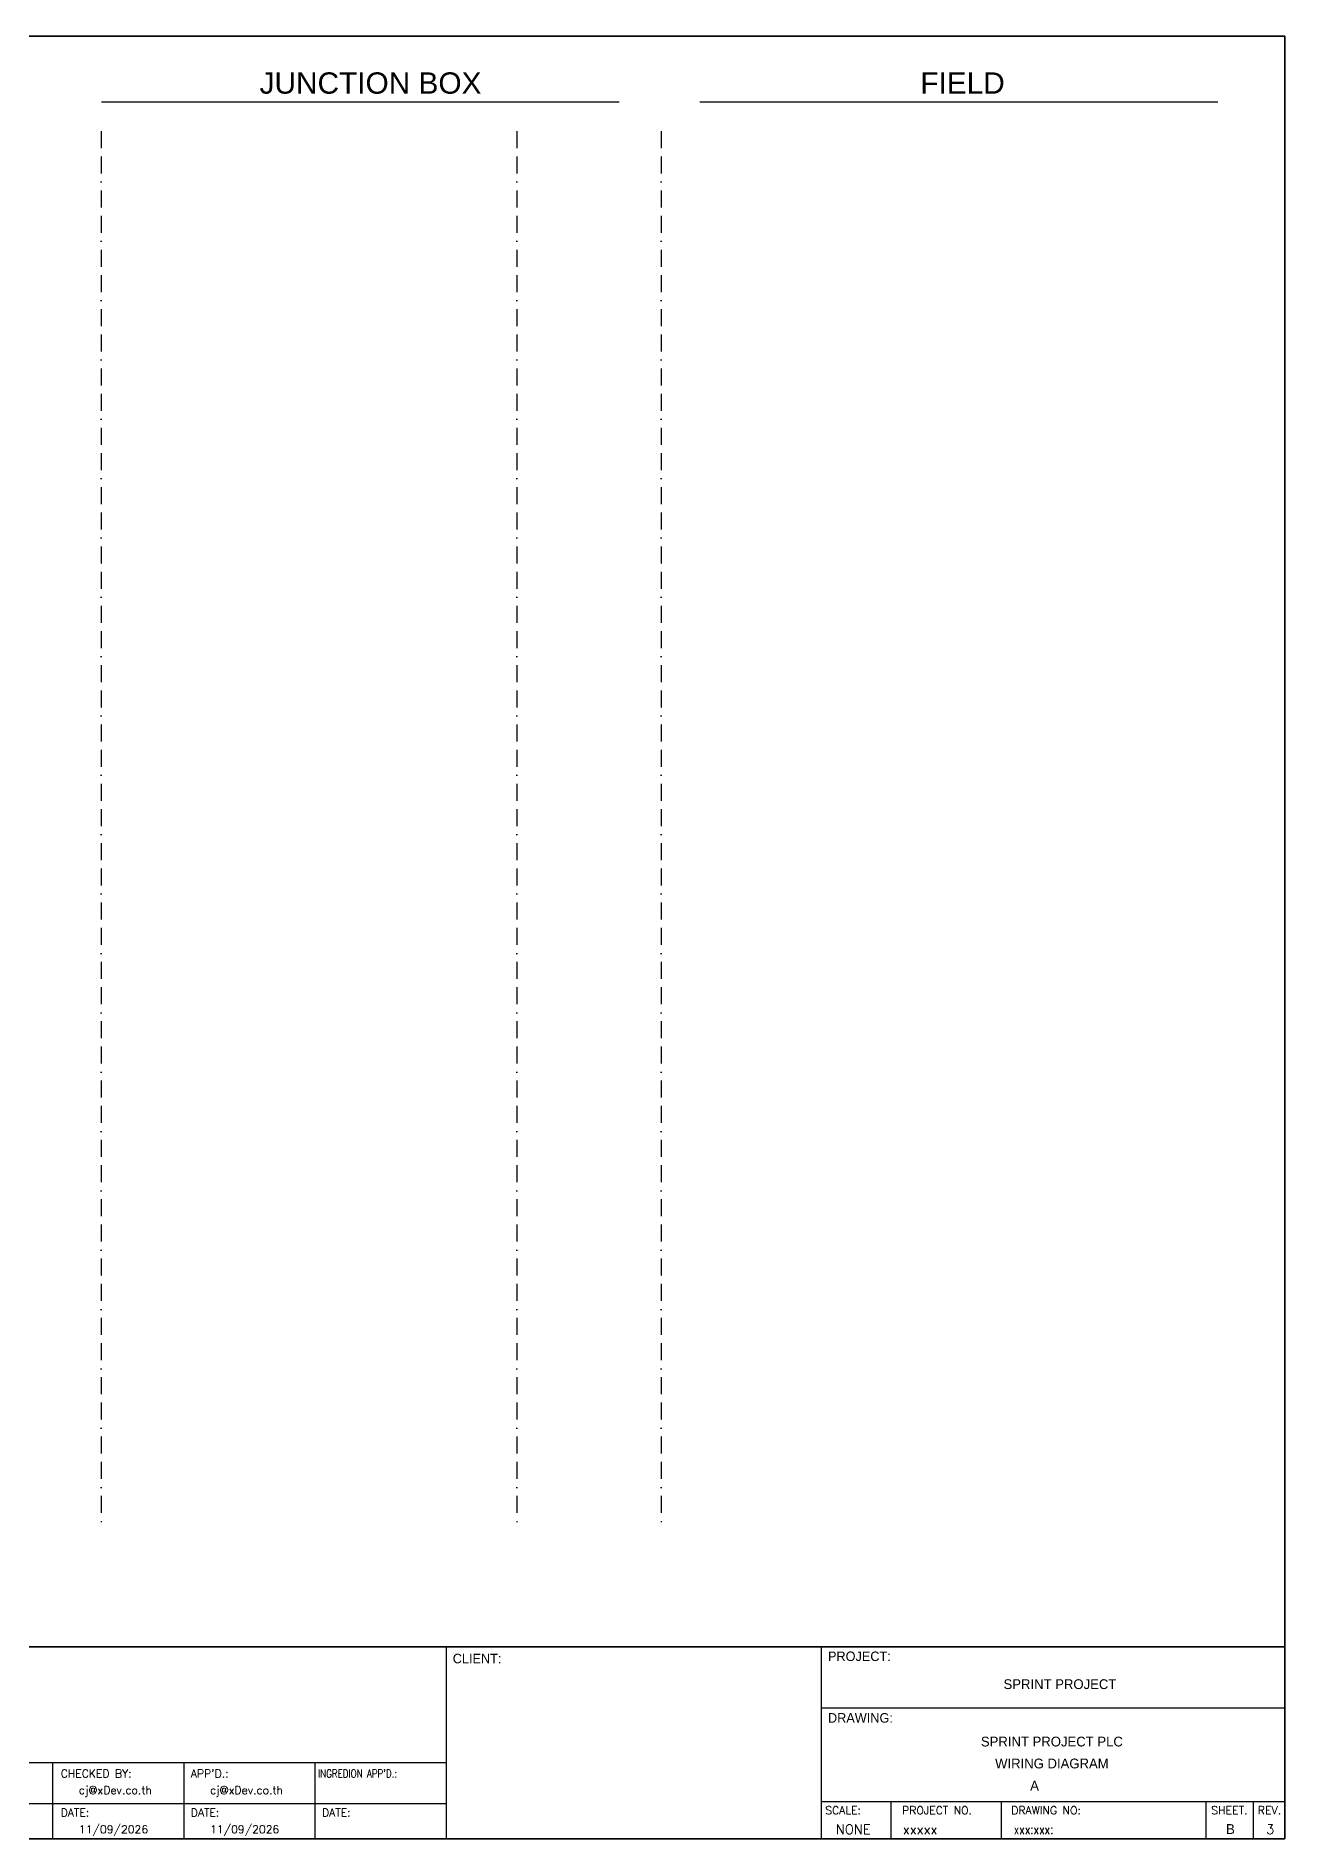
# Model space of a CAD drawing. Header units: millimetres. Extents: x 0 to 62600, y 0 to 14837.
# Drawn here: x 39760 to 41633, y 9013 to 11717 of the extents above; entities that cross this region are included whole.
import ezdxf
from ezdxf.enums import TextEntityAlignment as Align

# ---------------------------------------------------------------- set-up
doc = ezdxf.new("R2010")
doc.units = ezdxf.units.MM
doc.linetypes.add('BORDERX2', pattern=[88.9, 25.4, -12.7, 25.4, -12.7, 0, -12.7])
for name, color, linetype in [('GT_1', 9, 'Continuous'), ('HELPPOINT', 7, 'Continuous'), ('MEMBER', 7, 'Continuous'), ('x01001-FrameArea', 2, 'BORDERX2')]:
    doc.layers.add(name, color=color, linetype=linetype)
doc.styles.add('HTX11', font='O8111901')
doc.styles.add('ROMANS', font='romans.shx', dxfattribs={"width": 0.85, "height": 25})
doc.styles.get("Standard").update_dxf_attribs({"font": 'arial.ttf'})

msp = doc.modelspace()

# ---------------------------------------------------------------- linework, layer by layer
for p, q in [((39858, 11618.3), (40634.7, 11618.3)), ((40755.7, 11618.3), (41532.5, 11618.3))]:
    msp.add_line(p, q)
at = {"color": 4}
for p, q in [((41042, 9068.7), (41042, 9012.6)), ((41207.3, 9068.7), (41207.3, 9012.6))]:
    msp.add_line(p, q, dxfattribs=at)
at = {"color": 4, "ltscale": 0.5}
for p, q in [((41514.4, 9068.7), (41514.4, 9012.6)), ((41514.4, 9068.7), (41514.4, 9012.6)), ((41585.6, 9068.7), (41585.6, 9012.6)), ((41585.6, 9068.7), (41585.6, 9012.6))]:
    msp.add_line(p, q, dxfattribs=at)
at = {"layer": 'GT_1', "color": 4}
for p, q in [((40375.5, 9012.6), (40375.5, 9300.8)), ((40937.8, 9012.6), (40937.8, 9300.8)), ((40937.8, 9012.6), (40937.8, 9300.8)), ((40937.8, 9012.6), (40937.8, 9300.8)), ((40375.5, 9127), (39588.5, 9127)), ((39785.3, 9012.6), (39785.3, 9127)), ((39982, 9012.6), (39982, 9127)), ((40178.8, 9012.6), (40178.8, 9127)), ((40375.5, 9065.5), (39588.5, 9065.5)), ((40937.8, 9068.7), (41633, 9068.7))]:
    msp.add_line(p, q, dxfattribs=at)
at = {"layer": 'HELPPOINT', "color": 4, "lineweight": 35}
for p, q in [((37739.7, 11716.9), (41633, 11716.9)), ((37739.7, 11716.9), (41633, 11716.9)), ((41633, 11716.9), (41633, 9012.6)), ((41633, 11716.9), (41633, 9012.6)), ((41633, 9012.6), (37739.7, 9012.6)), ((41633, 9012.6), (37739.7, 9012.6))]:
    msp.add_line(p, q, dxfattribs=at)
at = {"layer": 'HELPPOINT', "color": 4}
for p, q in [((40937.8, 9209.2), (41633, 9209.2)), ((40937.8, 9209.2), (41633, 9209.2)), ((40937.8, 9068.7), (41633, 9068.7))]:
    msp.add_line(p, q, dxfattribs=at)
at = {"layer": 'MEMBER', "color": 4, "lineweight": 35}
msp.add_line((37739.7, 9300.8), (41633, 9300.8), dxfattribs=at)
msp.add_line((37739.7, 9300.8), (41633, 9300.8), dxfattribs=at)
at = {"layer": 'MEMBER', "color": 4}
for p, q in [((40937.8, 9209.2), (41633, 9209.2)), ((40937.8, 9209.2), (41633, 9209.2)), ((40937.8, 9068.7), (41633, 9068.7)), ((40937.8, 9068.7), (41633, 9068.7))]:
    msp.add_line(p, q, dxfattribs=at)
at = {"layer": 'x01001-FrameArea'}
for p, q in [((39857.9, 11574.2), (39857.9, 9487.7)), ((40481, 11574.2), (40481, 9487.7)), ((40697.8, 11574.2), (40697.8, 9487.7))]:
    msp.add_line(p, q, dxfattribs=at)

# ---------------------------------------------------------------- texts
at = {"color": 2}
for s, p in [('JUNCTION BOX', (40095.3, 11630.4)), ('FIELD', (41086.2, 11630.4))]:
    msp.add_text(s, height=32, dxfattribs=at).set_placement(p)
at = {"color": 4, "ltscale": 100, "style": 'HTX11'}
for s, p in [('SPRINT PROJECT', (41295.6, 9244.8)), ('SPRINT PROJECT PLC', (41283.5, 9158.7)), ('WIRING DIAGRAM', (41283.5, 9125.8))]:
    msp.add_text(s, height=14.693, dxfattribs=at).set_placement(p, align=Align.MIDDLE_CENTER)
at = {"style": 'HTX11'}
for tag, text, height, p in [('A', 'A', 14.8, (41257.5, 9092.5)), ('B', 'CHASSIS C2 SLOT 9', 14.821, (41551.3, 9027.5))]:
    msp.add_attdef(tag, text=text, height=height, dxfattribs=at).set_placement(p, align=Align.MIDDLE_CENTER)
at = {"layer": 'GT_1', "color": 4, "style": 'HTX11'}
for s, p in [('CLIENT:', (40385, 9276.1)), ('PROJECT:', (40947.7, 9279.5)), ('DRAWING:', (40947.7, 9187.1))]:
    msp.add_text(s, height=14.25, dxfattribs=at).set_placement(p)
at = {"layer": 'MEMBER', "color": 4, "ltscale": 0.8, "style": 'ROMANS'}
for s, height, p in [('CHECKED BY:', 11.875, (39797, 9104.8)), ("APP'D.:", 11.88, (39992.2, 9104.8)), ('cj@xDev.co.th', 11.875, (39824.3, 9079.9)), ('cj@xDev.co.th', 11.875, (40021, 9079.9)), ('SCALE:', 11.88, (40943.7, 9049.7)), ('PROJECT NO.', 11.875, (41058.9, 9049.7)), ('DRAWING NO:', 11.875, (41222.6, 9049.7)), ('SHEET.', 12, (41522.4, 9049.7)), ('REV.', 12, (41592.3, 9049.7)), ('DATE:', 11.88, (39797, 9046.2)), ('11/09/2026', 11.88, (39824.3, 9021.1)), ('DATE:', 11.88, (39992.2, 9046.2)), ('11/09/2026', 11.88, (40021, 9021.1)), ('DATE:', 11.88, (40189, 9046.2)), ('NONE', 14.23, (40959.7, 9020)), ('xxxxx', 14.23, (41060.1, 9020))]:
    msp.add_text(s, height=height, dxfattribs=at).set_placement(p)
at = {"layer": 'MEMBER', "color": 4, "ltscale": 0.8, "style": 'ROMANS', "width": 0.8}
for s, height, p in [("INGREDION APP'D.:", 11.875, (40183, 9104.8)), ('xxx:xxx:', 14.23, (41226.3, 9020))]:
    msp.add_text(s, height=height, dxfattribs=at).set_placement(p)
at = {"layer": 'MEMBER', "color": 4, "ltscale": 0.8, "style": 'ROMANS'}
msp.add_text('3', height=14.2, dxfattribs=at).set_placement((41610.9, 9020), align=Align.CENTER)

doc.saveas('drawing.dxf')
